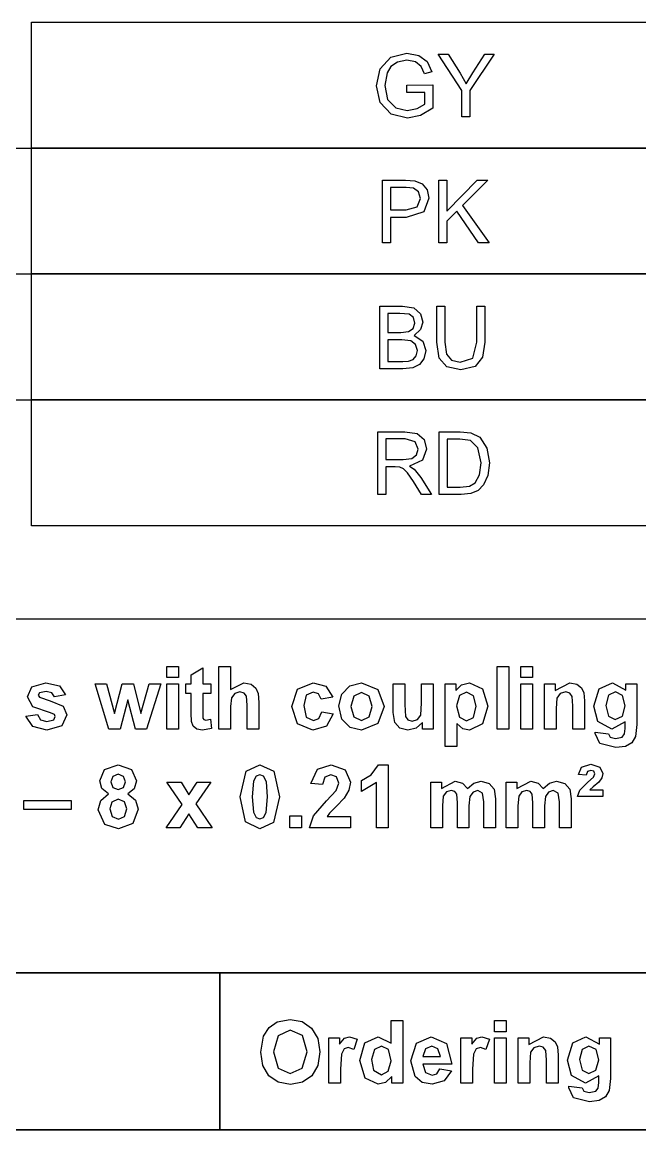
# Model space of a CAD drawing. Extents: x 22 to 299, y 7 to 289.
# Drawn here: x 114.3 to 134.2, y 69.43 to 105.1 of the extents above; entities that cross this region are included whole.
import ezdxf

# ---------------------------------------------------------------- set-up
doc = ezdxf.new("R2010")
doc.units = 0

msp = doc.modelspace()

# ---------------------------------------------------------------- linework, layer by layer
at = {"layer": '1'}
for p, q in [((114.601725, 105.104615), (140.242616, 105.104615)), ((114.601725, 101.050149), (114.601725, 105.104615)), ((114.602, 101.183), (114.602, 104.972883)), ((87.1569, 101.05), (114.601892, 101.05)), ((140.242616, 101.050149), (114.601725, 101.050149)), ((114.601725, 101.050149), (140.242616, 101.050149)), ((114.601725, 96.995331), (114.601725, 101.050149)), ((114.602, 101.05), (140.242891, 101.05)), ((114.602, 97.128), (114.602, 100.918236)), ((87.1569, 96.9957), (114.601892, 96.9957)), ((140.242616, 96.995331), (114.601725, 96.995331)), ((114.601725, 96.995331), (140.242616, 96.995331)), ((114.601725, 92.940865), (114.601725, 96.995331)), ((114.602, 96.9957), (140.242891, 96.9957)), ((114.602, 93.0733), (114.602, 96.863183)), ((87.1569, 92.941), (114.601892, 92.941)), ((140.242616, 92.940865), (114.601725, 92.940865)), ((114.601725, 92.940865), (140.242616, 92.940865)), ((114.601725, 88.886046), (114.601725, 92.940865)), ((114.602, 92.941), (140.242891, 92.941)), ((114.602, 88.8862), (114.602, 92.808727)), ((140.242616, 88.886046), (114.601725, 88.886046)), ((90.333137, 85.88603), (150.999492, 85.88603)), ((150.999492, 74.481455), (90.333137, 74.481455)), ((90.333137, 74.481455), (120.666315, 74.481455)), ((120.666315, 74.481455), (120.666315, 69.426866)), ((120.666315, 74.481455), (150.999492, 74.481455)), ((120.666315, 69.426866), (120.666315, 74.481455)), ((120.667, 69.5592), (120.667, 74.481497)), ((120.666315, 69.426866), (90.333137, 69.426866)), ((90.3332, 69.4269), (120.666378, 69.4269)), ((150.999492, 69.426866), (120.666315, 69.426866)), ((120.667, 69.4269), (151.132469, 69.4269))]:
    msp.add_line(p, q, dxfattribs=at)
at = {"layer": 'Layer 1'}
for p, q in [((125.834665, 103.600291), (126.179533, 103.980629)), ((126.179533, 103.980629), (126.696833, 104.104653)), ((126.69817, 103.875899), (126.39073, 103.819399)), ((126.696833, 104.104653), (127.080464, 104.032995)), ((126.968182, 103.822155), (126.69817, 103.875899)), ((127.080464, 104.032995), (127.350477, 103.835935)), ((127.350477, 103.835935), (127.49885, 103.505207)), ((128.463066, 102.905761), (127.707834, 104.070202)), ((127.707834, 104.070202), (128.023294, 104.070202)), ((128.023294, 104.070202), (128.409598, 103.461109)), ((129.504351, 104.070202), (128.722385, 102.905761)), ((128.822637, 103.476268), (129.202258, 104.070202)), ((129.202258, 104.070202), (129.504351, 104.070202)), ((125.7157, 103.050455), (125.834665, 103.600291)), ((126.057893, 103.473512), (125.983038, 103.066991)), ((126.180869, 103.673327), (126.057893, 103.473512)), ((126.39073, 103.819399), (126.180869, 103.673327)), ((127.155319, 103.681595), (126.968182, 103.822155)), ((127.264928, 103.439061), (127.155319, 103.681595)), ((127.49885, 103.505207), (127.264928, 103.439061)), ((128.608766, 103.119356), (128.822637, 103.476268)), ((128.409598, 103.461109), (128.608766, 103.119356)), ((125.836002, 102.511642), (125.7157, 103.050455)), ((125.983038, 103.066991), (126.072597, 102.614995)), ((126.69817, 103.079393), (127.528257, 103.080772)), ((126.69817, 102.842371), (126.69817, 103.079393)), ((127.274285, 102.842371), (126.69817, 102.842371)), ((127.274285, 102.466167), (127.274285, 102.842371)), ((127.528257, 103.080772), (127.528257, 102.33112)), ((128.463066, 102.05), (128.463066, 102.905761)), ((128.722385, 102.905761), (128.722385, 102.05)), ((126.191563, 102.142328), (125.836002, 102.511642)), ((126.072597, 102.614995), (126.335926, 102.3449)), ((127.031007, 102.322851), (127.274285, 102.466167)), ((126.716884, 102.015549), (126.191563, 102.142328)), ((126.335926, 102.3449), (126.70218, 102.256705)), ((126.70218, 102.256705), (127.031007, 102.322851)), ((127.133932, 102.094097), (126.716884, 102.015549)), ((127.528257, 102.33112), (127.133932, 102.094097)), ((128.722385, 102.05), (128.463066, 102.05)), ((125.908198, 97.9956), (125.908198, 100.015802)), ((125.908198, 100.015802), (126.64739, 100.015802)), ((126.64739, 100.015802), (126.945472, 99.996509)), ((126.945472, 99.996509), (127.187414, 99.901425)), ((127.187414, 99.901425), (127.343807, 99.707121)), ((127.72345, 97.9956), (127.72345, 100.015802)), ((127.72345, 100.015802), (127.982768, 100.015802)), ((127.982768, 100.015802), (127.982768, 99.013969)), ((127.982768, 99.013969), (128.955882, 100.015802)), ((129.307432, 100.015802), (128.485365, 99.197248)), ((128.955882, 100.015802), (129.307432, 100.015802)), ((126.668777, 99.777401), (126.167516, 99.777401)), ((126.167516, 99.777401), (126.167516, 99.05531)), ((126.910718, 99.759487), (126.668777, 99.777401)), ((127.073795, 99.639598), (126.910718, 99.759487)), ((127.13662, 99.423246), (127.073795, 99.639598)), ((127.343807, 99.707121), (127.403958, 99.431514)), ((127.031021, 99.151773), (127.13662, 99.423246)), ((127.403958, 99.431514), (127.244892, 98.994677)), ((128.485365, 99.197248), (129.343523, 97.9956)), ((126.167516, 99.05531), (126.674123, 99.05531)), ((127.244892, 98.994677), (126.670113, 98.81691)), ((126.674123, 99.05531), (127.031021, 99.151773)), ((128.303575, 99.018103), (127.982768, 98.695643)), ((129.001329, 97.9956), (128.303575, 99.018103)), ((126.670113, 98.81691), (126.167516, 98.81691)), ((126.167516, 98.81691), (126.167516, 97.9956)), ((127.982768, 98.695643), (127.982768, 97.9956)), ((126.167516, 97.9956), (125.908198, 97.9956)), ((127.982768, 97.9956), (127.72345, 97.9956)), ((129.343523, 97.9956), (129.001329, 97.9956)), ((125.821504, 93.9411), (125.821504, 95.961302)), ((125.821504, 95.961302), (126.556686, 95.961302)), ((126.472474, 95.722901), (126.080823, 95.722901)), ((126.080823, 95.722901), (126.080823, 95.112431)), ((126.770557, 95.693963), (126.472474, 95.722901)), ((126.556686, 95.961302), (126.916257, 95.89929)), ((126.904226, 95.589232), (126.770557, 95.693963)), ((126.916257, 95.89929), (127.128791, 95.710499)), ((127.128791, 95.710499), (127.206319, 95.444538)), ((127.662153, 94.794105), (127.662153, 95.961302)), ((127.662153, 95.961302), (127.921472, 95.961302)), ((127.921472, 95.961302), (127.921472, 94.795483)), ((128.944043, 95.961302), (129.203362, 95.961302)), ((128.944043, 94.795483), (128.944043, 95.961302)), ((129.203362, 95.961302), (129.203362, 94.794105)), ((126.900216, 95.236454), (126.951011, 95.412843)), ((126.951011, 95.412843), (126.904226, 95.589232)), ((127.206319, 95.444538), (127.138148, 95.200625)), ((126.080823, 95.112431), (126.504555, 95.112431)), ((126.504555, 95.112431), (126.751843, 95.135858)), ((126.751843, 95.135858), (126.900216, 95.236454)), ((127.138148, 95.200625), (126.932297, 95.015969)), ((126.932297, 95.015969), (127.204983, 94.83269)), ((126.533962, 94.874031), (126.080823, 94.874031)), ((126.080823, 94.874031), (126.080823, 94.1795)), ((126.820015, 94.83958), (126.533962, 94.874031)), ((126.976408, 94.722447), (126.820015, 94.83958)), ((127.032549, 94.526766), (126.976408, 94.722447)), ((127.204983, 94.83269), (127.301225, 94.526766)), ((127.737008, 94.286987), (127.662153, 94.794105)), ((127.921472, 94.795483), (127.968256, 94.406876)), ((128.822404, 94.281475), (128.944043, 94.795483)), ((129.203362, 94.794105), (129.136527, 94.310414)), ((126.74516, 94.189147), (126.89487, 94.244268)), ((126.89487, 94.244268), (126.993785, 94.355889)), ((126.993785, 94.355889), (127.032549, 94.526766)), ((127.24241, 94.262183), (127.099384, 94.07477)), ((127.301225, 94.526766), (127.24241, 94.262183)), ((127.98697, 94.00449), (127.737008, 94.286987)), ((127.968256, 94.406876), (128.131333, 94.215329)), ((128.131333, 94.215329), (128.414712, 94.147805)), ((128.414712, 94.147805), (128.822404, 94.281475)), ((129.136527, 94.310414), (128.894585, 94.01827)), ((126.568716, 93.9411), (125.821504, 93.9411)), ((126.080823, 94.1795), (126.568716, 94.1795)), ((126.568716, 94.1795), (126.74516, 94.189147)), ((126.884176, 93.974173), (126.568716, 93.9411)), ((127.099384, 94.07477), (126.884176, 93.974173)), ((128.437436, 93.906649), (127.98697, 94.00449)), ((128.894585, 94.01827), (128.437436, 93.906649)), ((125.761208, 89.8864), (125.761208, 91.906602)), ((125.761208, 91.906602), (126.630059, 91.906602)), ((126.630059, 91.906602), (127.028394, 91.85148)), ((127.028394, 91.85148), (127.246275, 91.659933)), ((127.733708, 89.8864), (127.733708, 91.906602)), ((127.733708, 91.906602), (128.408739, 91.906602)), ((128.408739, 91.906602), (128.757616, 91.877663)), ((128.757616, 91.877663), (129.045005, 91.732969)), ((129.045005, 91.732969), (129.276253, 91.387082)), ((126.640753, 91.68336), (126.020526, 91.68336)), ((126.020526, 91.68336), (126.020526, 91.015012)), ((126.958886, 91.591031), (126.640753, 91.68336)), ((127.060474, 91.355387), (126.958886, 91.591031)), ((127.008343, 91.173486), (127.060474, 91.355387)), ((127.327813, 91.355387), (127.192807, 90.992963)), ((127.246275, 91.659933), (127.327813, 91.355387)), ((128.404729, 91.668201), (127.993027, 91.668201)), ((127.993027, 91.668201), (127.993027, 90.1248)), ((128.740239, 91.62686), (128.404729, 91.668201)), ((128.984854, 91.398106), (128.740239, 91.62686)), ((129.086443, 90.911659), (128.984854, 91.398106)), ((129.276253, 91.387082), (129.353782, 90.907525)), ((126.020526, 91.015012), (126.577928, 91.015012)), ((126.577928, 91.015012), (126.85596, 91.052219)), ((127.192807, 90.992963), (126.775759, 90.80555)), ((126.85596, 91.052219), (127.008343, 91.173486)), ((126.321283, 90.783502), (126.020526, 90.783502)), ((126.020526, 90.783502), (126.020526, 89.8864)), ((126.465646, 90.773856), (126.321283, 90.783502)), ((126.583275, 90.720112), (126.465646, 90.773856)), ((126.715607, 90.585065), (126.583275, 90.720112)), ((126.775759, 90.80555), (126.932152, 90.704954)), ((126.932152, 90.704954), (127.14736, 90.436237)), ((129.034312, 90.521675), (129.086443, 90.911659)), ((129.353782, 90.907525), (129.301651, 90.499626)), ((126.902745, 90.306701), (126.715607, 90.585065)), ((127.162063, 89.8864), (126.902745, 90.306701)), ((127.14736, 90.436237), (127.488217, 89.8864)), ((128.714842, 90.162007), (128.891285, 90.266738)), ((128.891285, 90.266738), (129.034312, 90.521675)), ((129.301651, 90.499626), (129.167981, 90.204727)), ((127.993027, 90.1248), (128.411412, 90.1248)), ((128.411412, 90.1248), (128.714842, 90.162007)), ((128.754943, 89.920851), (128.44082, 89.8864)), ((128.988864, 90.021448), (128.754943, 89.920851)), ((129.167981, 90.204727), (128.988864, 90.021448)), ((126.020526, 89.8864), (125.761208, 89.8864)), ((127.488217, 89.8864), (127.162063, 89.8864)), ((128.44082, 89.8864), (127.733708, 89.8864)), ((118.960299, 83.993612), (118.960299, 84.351902)), ((118.960299, 84.351902), (119.335911, 84.351902)), ((119.335911, 84.351902), (119.335911, 83.993612)), ((119.738719, 84.085941), (120.115667, 84.311939)), ((120.115667, 84.311939), (120.115667, 83.795175)), ((120.631604, 82.3317), (120.631604, 84.351902)), ((120.631604, 84.351902), (121.007215, 84.351902)), ((121.007215, 84.351902), (121.007215, 83.60914)), ((129.606632, 82.3317), (129.606632, 84.351902)), ((129.606632, 84.351902), (129.982241, 84.351902)), ((129.982241, 84.351902), (129.982241, 82.3317)), ((130.367671, 83.993612), (130.367671, 84.351902)), ((130.367671, 84.351902), (130.743279, 84.351902)), ((130.743279, 84.351902), (130.743279, 83.993612)), ((119.335911, 83.993612), (118.960299, 83.993612)), ((119.738719, 83.795175), (119.738719, 84.085941)), ((130.743279, 83.993612), (130.367671, 83.993612)), ((114.467171, 83.379008), (114.612871, 83.698712)), ((114.612871, 83.698712), (115.064673, 83.828248)), ((114.858822, 83.507165), (114.816048, 83.428617)), ((115.071357, 83.549884), (114.858822, 83.507165)), ((115.064673, 83.828248), (115.497762, 83.730407)), ((115.251811, 83.504409), (115.071357, 83.549884)), ((115.338696, 83.373496), (115.251811, 83.504409)), ((115.497762, 83.730407), (115.692919, 83.441019)), ((117.095152, 82.3317), (116.646023, 83.795175)), ((116.646023, 83.795175), (117.01094, 83.795175)), ((117.01094, 83.795175), (117.276943, 82.836061)), ((117.276943, 82.836061), (117.521558, 83.795175)), ((117.521558, 83.795175), (117.883802, 83.795175)), ((117.883802, 83.795175), (118.120397, 82.836061)), ((118.120397, 82.836061), (118.391746, 83.795175)), ((118.76201, 83.795175), (118.306197, 82.3317)), ((118.391746, 83.795175), (118.76201, 83.795175)), ((118.960299, 82.3317), (118.960299, 83.795175)), ((118.960299, 83.795175), (119.335911, 83.795175)), ((119.335911, 83.795175), (119.335911, 82.3317)), ((119.566286, 83.486495), (119.566286, 83.795175)), ((119.566286, 83.795175), (119.738719, 83.795175)), ((119.738719, 83.486495), (119.566286, 83.486495)), ((119.738719, 82.848464), (119.738719, 83.486495)), ((120.372308, 83.486495), (120.115663, 83.486495)), ((120.115663, 83.486495), (120.115663, 82.896695)), ((120.115667, 83.795175), (120.372308, 83.795175)), ((120.372308, 83.795175), (120.372308, 83.486495)), ((121.007215, 83.60914), (121.441641, 83.828248)), ((121.315991, 83.53197), (121.148904, 83.485117)), ((121.450997, 83.494763), (121.315991, 83.53197)), ((121.441641, 83.828248), (121.675562, 83.778638)), ((121.527189, 83.396922), (121.450997, 83.494763)), ((121.675562, 83.778638), (121.831955, 83.651859)), ((121.831955, 83.651859), (121.904137, 83.480983)), ((122.983748, 83.062059), (123.169549, 83.625676)), ((123.169549, 83.625676), (123.672146, 83.828248)), ((123.677493, 83.523702), (123.452928, 83.423105)), ((123.672146, 83.828248), (124.083848, 83.712493)), ((123.84859, 83.465824), (123.677493, 83.523702)), ((124.083848, 83.712493), (124.304402, 83.362471)), ((124.594048, 83.457556), (124.854703, 83.733163)), ((124.854703, 83.733163), (125.232987, 83.828248)), ((125.234324, 83.512677), (124.987036, 83.396922)), ((125.232987, 83.828248), (125.760982, 83.611896)), ((125.480276, 83.396922), (125.234324, 83.512677)), ((125.760982, 83.611896), (125.966833, 83.067572)), ((126.253325, 82.869134), (126.253325, 83.795175)), ((126.253325, 83.795175), (126.628936, 83.795175)), ((126.628936, 83.795175), (126.628936, 83.122693)), ((127.168973, 83.177814), (127.168973, 83.795175)), ((127.168973, 83.795175), (127.544585, 83.795175)), ((127.544585, 83.795175), (127.544585, 82.3317)), ((127.923293, 83.795175), (128.273505, 83.795175)), ((127.923293, 81.774973), (127.923293, 83.795175)), ((128.273505, 83.795175), (128.273505, 83.580201)), ((128.273505, 83.580201), (128.457969, 83.759346)), ((128.614362, 83.522324), (128.385787, 83.412081)), ((128.457969, 83.759346), (128.715951, 83.828248)), ((128.836255, 83.410703), (128.614362, 83.522324)), ((128.715951, 83.828248), (129.135675, 83.628432)), ((129.135675, 83.628432), (129.308109, 83.071706)), ((130.367671, 82.3317), (130.367671, 83.795175)), ((130.367671, 83.795175), (130.743279, 83.795175)), ((130.743279, 83.795175), (130.743279, 82.3317)), ((131.126025, 82.3317), (131.126025, 83.795175)), ((131.126025, 83.795175), (131.4749, 83.795175)), ((131.4749, 83.580201), (131.942742, 83.828248)), ((131.4749, 83.795175), (131.4749, 83.580201)), ((131.81176, 83.53197), (131.636652, 83.476848)), ((131.941419, 83.493385), (131.81176, 83.53197)), ((132.020283, 83.38452), (131.941419, 83.493385)), ((131.942742, 83.828248), (132.16998, 83.781395)), ((132.16998, 83.781395), (132.32504, 83.664261)), ((132.32504, 83.664261), (132.398555, 83.501653)), ((132.398555, 83.501653), (132.419933, 83.241204)), ((132.717137, 83.071706), (132.888234, 83.633945)), ((132.888234, 83.633945), (133.315976, 83.828248)), ((133.412217, 83.53197), (133.188991, 83.423105)), ((133.315976, 83.828248), (133.750404, 83.589847)), ((133.642129, 83.421727), (133.412217, 83.53197)), ((133.750404, 83.589847), (133.750404, 83.795175)), ((133.750404, 83.795175), (134.101953, 83.795175)), ((134.101953, 83.795175), (134.101953, 82.481906)), ((114.635595, 83.049657), (114.467171, 83.379008)), ((114.816048, 83.428617), (114.853476, 83.358337)), ((114.853476, 83.358337), (115.20369, 83.249472)), ((115.20369, 83.249472), (115.623411, 83.077218)), ((115.692919, 83.441019), (115.338696, 83.373496)), ((117.700675, 83.272899), (117.46007, 82.3317)), ((117.94529, 82.3317), (117.700675, 83.272899)), ((121.040632, 83.343179), (121.007214, 83.064815)), ((121.148904, 83.485117), (121.040632, 83.343179)), ((121.548578, 83.104779), (121.527189, 83.396922)), ((121.904137, 83.480983), (121.924189, 83.190217)), ((121.924189, 83.190217), (121.924189, 82.3317)), ((123.452928, 83.423105), (123.370053, 83.08962)), ((123.934138, 83.29357), (123.84859, 83.465824)), ((124.304402, 83.362471), (123.934138, 83.29357)), ((124.304402, 83.362471), (124.304402, 83.362471)), ((124.501816, 83.084108), (124.594048, 83.457556)), ((124.987036, 83.396922), (124.886784, 83.063437)), ((125.580528, 83.066194), (125.480276, 83.396922)), ((127.140891, 82.782318), (127.168973, 83.177814)), ((128.385787, 83.412081), (128.294894, 83.088242)), ((128.925815, 83.06895), (128.836255, 83.410703)), ((131.529715, 83.330777), (131.501634, 82.994536)), ((131.636652, 83.476848), (131.529715, 83.330777)), ((132.044342, 83.078596), (132.020283, 83.38452)), ((132.419933, 83.241204), (132.419954, 82.3317)), ((133.188991, 83.423105), (133.102105, 83.093754)), ((133.733026, 83.084108), (133.642129, 83.421727)), ((114.41504, 82.749245), (114.791987, 82.808501)), ((115.21171, 82.860866), (114.635595, 83.049657)), ((114.791987, 82.808501), (114.889566, 82.636246)), ((115.337359, 82.809879), (115.21171, 82.860866)), ((115.364092, 82.736843), (115.337359, 82.809879)), ((115.741041, 82.789208), (115.577964, 82.443321)), ((115.623411, 83.077218), (115.741041, 82.789208)), ((119.750749, 82.575612), (119.738719, 82.848464)), ((120.115663, 82.896695), (120.122348, 82.687233)), ((121.007214, 83.064815), (121.007214, 82.3317)), ((121.548578, 82.3317), (121.548578, 83.104779)), ((123.168212, 82.501199), (122.983748, 83.062059)), ((123.370053, 83.08962), (123.454265, 82.721684)), ((123.857946, 82.676209), (123.954188, 82.892561)), ((123.954188, 82.892561), (124.323116, 82.827793)), ((124.323116, 82.827793), (124.102561, 82.432297)), ((124.594048, 82.655539), (124.501816, 83.084108)), ((124.501816, 83.084108), (124.501816, 83.084108)), ((124.886784, 83.063437), (124.987036, 82.729953)), ((124.886784, 83.063437), (124.886784, 83.063437)), ((125.480276, 82.729953), (125.580528, 83.066194)), ((125.966833, 83.067572), (125.758308, 82.516357)), ((126.304119, 82.545296), (126.253325, 82.869134)), ((126.628936, 83.122693), (126.648988, 82.743733)), ((127.036628, 82.64727), (127.140891, 82.782318)), ((128.294894, 83.088242), (128.389798, 82.723062)), ((128.294894, 83.088242), (128.294894, 83.088242)), ((128.838929, 82.713416), (128.925815, 83.06895)), ((129.308109, 83.071706), (129.134338, 82.501199)), ((131.501634, 82.994536), (131.501634, 82.3317)), ((132.044342, 82.3317), (132.044342, 83.078596)), ((132.848134, 82.581125), (132.717137, 83.071706)), ((133.102105, 83.093754), (133.188991, 82.752001)), ((133.102105, 83.093754), (133.102105, 83.093754)), ((133.638118, 82.754757), (133.733026, 83.084108)), ((114.635595, 82.419894), (114.415038, 82.749245)), ((114.415038, 82.749245), (114.41504, 82.749245)), ((115.095417, 82.298627), (114.635595, 82.419894)), ((114.889566, 82.636246), (115.095417, 82.578369)), ((115.095417, 82.578369), (115.314635, 82.63349)), ((115.577964, 82.443321), (115.095417, 82.298627)), ((115.314635, 82.63349), (115.364092, 82.736843)), ((119.80288, 82.424028), (119.750749, 82.575612)), ((119.923182, 82.333078), (119.80288, 82.424028)), ((120.122348, 82.687233), (120.155766, 82.639002)), ((120.155766, 82.639002), (120.219928, 82.61971)), ((120.219928, 82.61971), (120.370974, 82.656917)), ((120.370974, 82.656917), (120.403056, 82.356505)), ((123.665462, 82.298627), (123.168212, 82.501199)), ((123.454265, 82.721684), (123.682839, 82.614198)), ((124.102561, 82.432297), (123.665462, 82.298627)), ((123.682839, 82.614198), (123.857946, 82.676209)), ((124.862723, 82.389578), (124.594048, 82.655539)), ((124.987036, 82.729953), (125.234324, 82.614198)), ((125.234324, 82.614198), (125.480276, 82.729953)), ((125.758308, 82.516357), (125.235661, 82.298627)), ((126.468532, 82.363395), (126.304119, 82.545296)), ((126.648988, 82.743733), (126.725179, 82.63349)), ((126.725179, 82.63349), (126.864194, 82.593527)), ((126.864194, 82.593527), (127.036628, 82.64727)), ((127.195694, 82.550808), (126.991179, 82.366151)), ((127.195694, 82.3317), (127.195694, 82.550808)), ((128.49941, 82.346858), (128.298905, 82.512223)), ((128.298905, 82.512223), (128.298905, 81.774973)), ((128.389798, 82.723062), (128.621047, 82.605929)), ((128.621047, 82.605929), (128.838929, 82.713416)), ((129.134338, 82.501199), (128.713281, 82.298627)), ((133.301273, 82.3317), (132.848134, 82.581125)), ((133.188991, 82.752001), (133.405536, 82.644514)), ((133.726355, 82.568722), (133.301273, 82.3317)), ((133.405536, 82.644514), (133.638118, 82.754757)), ((133.726355, 82.355127), (133.726355, 82.568722)), ((134.101953, 82.481906), (134.060516, 82.094678)), ((117.46007, 82.3317), (117.095152, 82.3317)), ((118.306197, 82.3317), (117.94529, 82.3317)), ((119.335911, 82.3317), (118.960299, 82.3317)), ((120.10631, 82.298627), (119.923182, 82.333078)), ((120.403056, 82.356505), (120.10631, 82.298627)), ((121.007214, 82.3317), (120.631604, 82.3317)), ((121.924189, 82.3317), (121.548578, 82.3317)), ((125.235661, 82.298627), (124.862723, 82.389578)), ((126.725178, 82.298627), (126.468532, 82.363395)), ((126.991179, 82.366151), (126.725178, 82.298627)), ((127.544585, 82.3317), (127.195694, 82.3317)), ((128.713281, 82.298627), (128.49941, 82.346858)), ((129.982241, 82.3317), (129.606632, 82.3317)), ((130.743279, 82.3317), (130.367671, 82.3317)), ((131.501634, 82.3317), (131.126025, 82.3317)), ((132.419954, 82.3317), (132.044342, 82.3317)), ((132.76526, 82.188384), (132.766671, 82.235237)), ((132.916305, 81.865924), (132.76526, 82.188384)), ((132.766597, 82.235237), (133.195672, 82.181494)), ((132.766671, 82.235237), (132.766597, 82.235237)), ((133.195672, 82.181494), (133.245132, 82.075385)), ((133.245132, 82.075385), (133.413554, 82.034044)), ((133.413554, 82.034044), (133.634111, 82.079519)), ((133.634111, 82.079519), (133.708963, 82.17736)), ((133.708963, 82.17736), (133.726355, 82.355127)), ((134.060516, 82.094678), (133.944223, 81.893484)), ((128.298905, 81.774973), (127.923293, 81.774973)), ((133.428258, 81.737766), (132.916305, 81.865924)), ((133.743718, 81.779107), (133.428258, 81.737766)), ((133.944223, 81.893484), (133.743718, 81.779107)), ((116.799872, 80.664272), (116.952255, 81.03772)), ((116.952255, 81.03772), (117.388018, 81.18517)), ((117.388018, 81.18517), (117.821107, 81.03772)), ((117.821107, 81.03772), (117.976163, 80.664272)), ((121.513139, 80.978464), (121.956922, 81.18517)), ((121.956922, 81.18517), (122.402041, 80.975708)), ((121.956922, 81.18517), (121.956922, 81.18517)), ((123.601098, 80.587102), (123.810959, 81.045988)), ((123.810959, 81.045988), (124.252068, 81.18517)), ((124.252068, 81.18517), (124.707881, 81.02394)), ((124.707881, 81.02394), (124.873631, 80.622931)), ((125.546908, 80.861331), (125.783503, 81.18517)), ((125.783503, 81.18517), (126.088269, 81.18517)), ((126.088269, 81.18517), (126.088269, 79.1567)), ((132.221535, 80.868221), (132.321787, 81.103865)), ((132.321787, 81.103865), (132.623881, 81.201706)), ((132.617196, 81.004647), (132.515606, 80.970196)), ((132.718785, 80.97433), (132.617196, 81.004647)), ((132.623881, 81.201706), (132.907259, 81.113512)), ((132.907259, 81.113512), (133.006175, 80.905428)), ((116.86537, 80.42036), (116.799872, 80.664272)), ((117.219594, 80.811722), (117.155433, 80.636711)), ((117.155433, 80.636711), (117.218258, 80.456189)), ((117.155433, 80.636711), (117.155433, 80.636711)), ((117.392028, 80.877868), (117.219594, 80.811722)), ((117.559115, 80.811722), (117.392028, 80.877868)), ((117.623276, 80.638089), (117.559115, 80.811722)), ((117.559115, 80.456189), (117.623276, 80.638089)), ((117.976163, 80.664272), (117.905318, 80.413469)), ((121.320656, 80.157155), (121.513139, 80.978464)), ((121.752408, 80.65876), (121.713643, 80.15302)), ((121.835283, 80.818612), (121.752408, 80.65876)), ((121.956922, 80.864087), (121.835283, 80.818612)), ((122.077224, 80.818612), (121.956922, 80.864087)), ((121.956922, 80.864087), (121.956922, 80.864087)), ((122.165446, 80.640845), (122.077224, 80.818612)), ((122.200202, 80.15302), (122.165446, 80.640845)), ((122.402041, 80.975708), (122.593188, 80.15302)), ((124.055574, 80.791051), (123.975373, 80.548517)), ((124.242712, 80.864087), (124.055574, 80.791051)), ((124.428512, 80.793807), (124.242712, 80.864087)), ((124.496684, 80.59537), (124.428512, 80.793807)), ((125.227438, 80.673918), (125.546908, 80.861331)), ((125.227438, 80.322519), (125.227438, 80.673918)), ((127.808637, 80.42036), (128.251083, 80.653248)), ((128.251083, 80.653248), (128.487676, 80.59537)), ((128.853933, 80.59537), (129.085182, 80.653248)), ((129.085182, 80.653248), (129.349846, 80.587102)), ((130.242318, 80.42036), (130.684764, 80.653248)), ((130.684764, 80.653248), (130.921358, 80.59537)), ((131.287611, 80.59537), (131.51886, 80.653248)), ((131.51886, 80.653248), (131.783527, 80.587102)), ((132.474169, 80.846173), (132.221535, 80.868221)), ((132.515606, 80.970196), (132.474169, 80.846173)), ((132.527626, 80.624309), (132.710756, 80.786917)), ((132.710756, 80.786917), (132.752193, 80.893026)), ((132.752193, 80.893026), (132.718785, 80.97433)), ((132.975412, 80.76349), (132.877834, 80.625687)), ((133.006175, 80.905428), (132.975412, 80.76349)), ((117.077905, 80.246727), (116.86537, 80.42036)), ((117.218258, 80.456189), (117.388018, 80.391421)), ((117.388018, 80.391421), (117.559115, 80.456189)), ((117.905318, 80.413469), (117.706151, 80.246727)), ((119.450578, 79.910486), (118.960011, 80.620175)), ((118.960011, 80.620175), (119.418497, 80.620175)), ((119.418497, 80.620175), (119.669796, 80.217788)), ((119.669796, 80.217788), (119.934461, 80.620175)), ((120.37557, 80.620175), (119.89436, 79.927022)), ((119.934461, 80.620175), (120.37557, 80.620175)), ((123.975373, 80.548517), (123.601098, 80.587102)), ((124.107705, 80.027619), (124.419155, 80.358348)), ((124.419155, 80.358348), (124.496684, 80.59537)), ((124.82551, 80.362482), (124.6758, 80.104789)), ((124.873631, 80.622931), (124.82551, 80.362482)), ((125.712658, 80.616041), (125.227438, 80.322519)), ((125.712658, 79.1567), (125.712658, 80.616041)), ((127.462411, 79.1567), (127.462432, 80.620175)), ((127.462432, 80.620175), (127.808637, 80.620175)), ((127.808637, 80.620175), (127.808637, 80.42036)), ((127.967697, 80.308738), (127.867445, 80.169557)), ((128.12409, 80.35697), (127.967697, 80.308738)), ((128.237709, 80.326653), (128.12409, 80.35697)), ((128.300535, 80.234325), (128.237709, 80.326653)), ((128.487676, 80.59537), (128.652091, 80.42036)), ((128.652091, 80.42036), (128.853933, 80.59537)), ((128.827199, 80.307361), (128.726947, 80.161289)), ((128.97557, 80.35697), (128.827199, 80.307361)), ((129.135975, 80.274288), (128.97557, 80.35697)), ((129.349846, 80.587102), (129.511587, 80.395555)), ((129.511587, 80.395555), (129.55035, 80.092387)), ((129.896093, 79.1567), (129.896114, 80.620175)), ((129.896114, 80.620175), (130.242318, 80.620175)), ((130.242318, 80.620175), (130.242318, 80.42036)), ((130.401379, 80.308738), (130.301126, 80.169557)), ((130.557772, 80.35697), (130.401379, 80.308738)), ((130.671394, 80.326653), (130.557772, 80.35697)), ((130.734217, 80.234325), (130.671394, 80.326653)), ((130.921358, 80.59537), (131.085769, 80.42036)), ((131.085769, 80.42036), (131.287611, 80.59537)), ((131.260877, 80.307361), (131.160625, 80.161289)), ((131.409252, 80.35697), (131.260877, 80.307361)), ((131.569656, 80.274288), (131.409252, 80.35697)), ((131.783527, 80.587102), (131.945265, 80.395555)), ((131.945265, 80.395555), (131.984028, 80.092387)), ((132.194791, 80.158533), (132.266973, 80.367994)), ((132.266973, 80.367994), (132.527626, 80.624309)), ((132.697378, 80.471347), (132.586433, 80.376262)), ((132.586433, 80.376262), (133.006164, 80.376262)), ((132.877834, 80.625687), (132.697378, 80.471347)), ((133.006164, 80.376262), (133.006164, 80.158533)), ((114.351006, 79.743744), (114.351006, 80.033131)), ((114.351006, 80.033131), (115.873501, 80.033131)), ((115.873501, 80.033131), (115.873501, 79.743744)), ((116.750415, 79.734097), (116.82928, 80.034509)), ((116.82928, 80.034509), (117.077905, 80.246727)), ((117.077905, 80.246727), (117.077905, 80.246727)), ((117.187512, 79.983522), (117.120677, 79.771304)), ((117.393363, 80.081363), (117.187512, 79.983522)), ((117.589857, 79.994546), (117.393363, 80.081363)), ((117.667385, 79.76717), (117.589857, 79.994546)), ((117.706151, 80.246727), (117.953439, 80.049668)), ((117.953439, 80.049668), (118.038988, 79.750634)), ((119.89436, 79.927022), (120.419681, 79.1567)), ((121.495762, 79.348247), (121.320656, 80.157155)), ((121.713643, 80.15302), (121.748399, 79.663817)), ((122.161437, 79.648659), (122.200202, 80.15302)), ((122.593188, 80.15302), (122.400704, 79.328955)), ((123.68531, 79.54255), (124.107705, 80.027619)), ((124.6758, 80.104789), (124.429849, 79.847096)), ((127.867445, 80.169557), (127.838023, 79.867767)), ((128.320573, 79.958717), (128.300535, 80.234325)), ((128.320573, 79.1567), (128.320573, 79.958717)), ((128.726947, 80.161289), (128.696185, 79.859499)), ((129.174738, 79.993168), (129.135975, 80.274288)), ((129.174738, 79.1567), (129.174738, 79.993168)), ((129.55035, 80.092387), (129.55035, 79.1567)), ((130.301126, 80.169557), (130.271705, 79.867767)), ((130.754254, 79.958717), (130.734217, 80.234325)), ((130.754254, 79.1567), (130.754254, 79.958717)), ((131.160625, 80.161289), (131.129863, 79.859499)), ((131.608419, 79.993168), (131.569656, 80.274288)), ((131.608419, 79.1567), (131.608419, 79.993168)), ((131.984028, 80.092387), (131.984028, 79.1567)), ((133.006164, 80.158533), (132.194791, 80.158533)), ((115.873501, 79.743744), (114.351006, 79.743744)), ((116.960276, 79.265565), (116.750415, 79.734097)), ((117.120677, 79.771304), (117.199542, 79.52188)), ((117.120677, 79.771304), (117.120677, 79.771304)), ((117.591194, 79.517746), (117.667385, 79.76717)), ((118.038988, 79.750634), (117.865217, 79.295882)), ((118.938624, 79.1567), (119.450578, 79.910486)), ((119.669796, 79.610074), (119.378396, 79.1567)), ((119.958521, 79.1567), (119.669796, 79.610074)), ((121.748399, 79.663817), (121.835284, 79.487429)), ((122.078562, 79.487429), (122.161437, 79.648659)), ((124.203947, 79.623854), (124.127756, 79.516368)), ((124.429849, 79.847096), (124.203947, 79.623854)), ((127.838023, 79.867767), (127.838023, 79.1567)), ((128.696185, 79.859499), (128.696185, 79.1567)), ((130.271705, 79.867767), (130.271705, 79.1567)), ((131.129863, 79.859499), (131.129863, 79.1567)), ((117.405395, 79.120871), (116.960276, 79.265565)), ((117.199542, 79.52188), (117.39871, 79.432307)), ((117.39871, 79.432307), (117.591194, 79.517746)), ((117.865217, 79.295882), (117.405395, 79.120871)), ((121.956922, 79.122249), (121.495762, 79.348247)), ((121.835284, 79.487429), (121.956923, 79.443332)), ((122.400704, 79.328955), (121.956922, 79.122249)), ((121.956923, 79.443332), (122.078562, 79.487429)), ((122.924271, 79.1567), (122.924271, 79.543928)), ((122.924271, 79.543928), (123.299882, 79.543928)), ((123.299882, 79.543928), (123.299882, 79.1567)), ((123.556988, 79.1567), (123.68531, 79.54255)), ((124.127756, 79.516368), (124.873631, 79.516368)), ((124.873631, 79.516368), (124.873631, 79.1567)), ((119.378396, 79.1567), (118.938624, 79.1567)), ((120.419681, 79.1567), (119.958521, 79.1567)), ((123.299882, 79.1567), (122.924271, 79.1567)), ((124.873631, 79.1567), (123.556988, 79.1567)), ((126.088269, 79.1567), (125.712658, 79.1567)), ((127.838023, 79.1567), (127.462411, 79.1567)), ((128.696185, 79.1567), (128.320573, 79.1567)), ((129.55035, 79.1567), (129.174738, 79.1567)), ((130.271705, 79.1567), (129.896093, 79.1567)), ((131.129863, 79.1567), (130.754254, 79.1567)), ((131.984028, 79.1567), (131.608419, 79.1567)), ((122.257315, 72.719926), (122.511287, 72.901826)), ((122.511287, 72.901826), (122.933682, 72.981753)), ((122.933682, 72.981753), (123.323328, 72.912506)), ((123.323328, 72.912506), (123.626089, 72.704767)), ((126.184543, 72.219698), (126.184543, 72.947302)), ((126.184543, 72.947302), (126.560154, 72.947302)), ((126.560154, 72.947302), (126.560154, 70.9271)), ((129.517841, 72.589012), (129.517841, 72.947302)), ((129.517841, 72.947302), (129.893453, 72.947302)), ((129.893453, 72.947302), (129.893453, 72.589012)), ((121.985966, 71.924798), (122.075524, 72.44294)), ((122.075524, 72.44294), (122.257315, 72.719926)), ((122.543367, 72.459477), (122.393658, 71.938579)), ((122.937692, 72.633109), (122.543367, 72.459477)), ((123.329343, 72.462233), (122.937692, 72.633109)), ((123.477716, 71.944091), (123.329343, 72.462233)), ((123.626089, 72.704767), (123.821581, 72.373694)), ((129.893453, 72.589012), (129.517841, 72.589012)), ((123.821581, 72.373694), (123.886745, 71.934445)), ((124.177267, 70.9271), (124.177267, 72.390575)), ((124.177267, 72.390575), (124.526144, 72.390575)), ((124.526144, 72.390575), (124.526144, 72.182491)), ((124.526144, 72.182491), (124.686548, 72.376795)), ((124.804177, 72.076383), (124.670507, 72.030907)), ((124.686548, 72.376795), (124.849624, 72.423648)), ((124.98062, 72.012993), (124.804177, 72.076383)), ((124.849624, 72.423648), (125.096913, 72.350612)), ((125.096913, 72.350612), (124.98062, 72.012993)), ((125.174002, 71.66435), (125.343763, 72.229345)), ((125.343763, 72.229345), (125.772841, 72.423648)), ((125.871757, 72.12737), (125.647192, 72.017127)), ((125.772841, 72.423648), (126.184543, 72.219698)), ((126.097658, 72.015749), (125.871757, 72.12737)), ((126.821248, 71.647813), (127.005712, 72.216942)), ((127.005712, 72.216942), (127.472218, 72.423648)), ((127.49494, 72.12737), (127.291763, 72.035041)), ((127.472218, 72.423648), (127.972142, 72.207296)), ((127.690098, 72.039176), (127.49494, 72.12737)), ((127.972142, 72.207296), (128.147249, 71.547216)), ((128.436894, 70.9271), (128.436894, 72.390575)), ((128.436894, 72.390575), (128.785771, 72.390575)), ((128.785771, 72.390575), (128.785771, 72.182491)), ((128.785771, 72.182491), (128.946175, 72.376795)), ((129.063804, 72.076383), (128.930134, 72.030907)), ((128.946175, 72.376795), (129.109251, 72.423648)), ((129.240247, 72.012993), (129.063804, 72.076383)), ((129.109251, 72.423648), (129.35654, 72.350612)), ((129.35654, 72.350612), (129.240247, 72.012993)), ((129.517841, 70.9271), (129.517841, 72.390575)), ((129.517841, 72.390575), (129.893453, 72.390575)), ((129.893453, 72.390575), (129.893453, 70.9271)), ((130.276208, 70.9271), (130.276208, 72.390575)), ((130.276208, 72.390575), (130.625085, 72.390575)), ((130.625085, 72.175601), (131.092928, 72.423648)), ((130.625085, 72.390575), (130.625085, 72.175601)), ((130.786825, 72.072248), (130.679889, 71.926177)), ((130.961932, 72.12737), (130.786825, 72.072248)), ((131.091591, 72.088785), (130.961932, 72.12737)), ((131.170456, 71.97992), (131.091591, 72.088785)), ((131.092928, 72.423648), (131.320166, 72.376795)), ((131.320166, 72.376795), (131.475223, 72.259661)), ((131.475223, 72.259661), (131.548741, 72.097053)), ((131.548741, 72.097053), (131.570126, 71.836604)), ((131.867311, 71.667106), (132.038408, 72.229345)), ((132.038408, 72.229345), (132.46615, 72.423648)), ((132.562392, 72.12737), (132.339164, 72.018505)), ((132.46615, 72.423648), (132.900576, 72.185247)), ((132.792303, 72.017127), (132.562392, 72.12737)), ((132.900576, 72.185247), (132.900576, 72.390575)), ((132.900576, 72.390575), (133.252126, 72.390575)), ((133.252126, 72.390575), (133.252126, 71.077306)), ((122.050461, 71.494162), (121.985966, 71.924798)), ((121.985966, 71.924798), (121.985966, 71.924798)), ((122.393658, 71.938579), (122.547377, 71.417681)), ((122.393658, 71.938579), (122.393658, 71.938579)), ((123.325333, 71.416303), (123.477716, 71.944091)), ((123.886745, 71.934445), (123.822249, 71.498296)), ((124.583622, 71.869677), (124.552878, 71.379096)), ((124.670507, 72.030907), (124.583622, 71.869677)), ((125.647192, 72.017127), (125.557634, 71.690532)), ((126.18588, 71.653325), (126.097658, 72.015749)), ((127.291763, 72.035041), (127.212898, 71.784239)), ((127.212898, 71.784239), (127.774309, 71.784239)), ((127.774309, 71.784239), (127.690098, 72.039176)), ((128.843249, 71.869677), (128.812505, 71.379096)), ((128.930134, 72.030907), (128.843249, 71.869677)), ((130.679889, 71.926177), (130.651819, 71.589936)), ((131.194516, 71.673996), (131.170456, 71.97992)), ((131.570126, 71.836604), (131.570126, 70.9271)), ((132.339164, 72.018505), (132.252279, 71.689154)), ((132.883198, 71.679508), (132.792303, 72.017127)), ((122.243948, 71.166878), (122.050461, 71.494162)), ((122.547377, 71.417681), (122.937692, 71.241292)), ((122.937692, 71.241292), (123.325333, 71.416303)), ((123.822249, 71.498296), (123.628763, 71.168256)), ((124.552878, 71.379096), (124.552878, 70.9271)), ((125.347773, 71.096599), (125.174002, 71.66435)), ((125.557634, 71.690532), (125.620458, 71.351535)), ((125.557634, 71.690532), (125.557634, 71.690532)), ((126.094985, 71.31295), (126.18588, 71.653325)), ((126.961601, 71.143452), (126.821248, 71.647813)), ((128.147249, 71.547216), (127.206216, 71.547216)), ((127.206216, 71.547216), (127.297112, 71.278499)), ((127.662029, 71.233024), (127.752924, 71.392876)), ((127.752924, 71.392876), (128.127199, 71.328109)), ((127.752924, 71.392876), (127.752924, 71.392876)), ((128.812505, 71.379096), (128.812505, 70.9271)), ((130.651819, 71.589936), (130.651819, 70.9271)), ((131.194516, 70.9271), (131.194516, 71.673996)), ((131.998307, 71.176525), (131.867311, 71.667106)), ((132.252279, 71.689154), (132.339164, 71.347401)), ((132.252279, 71.689154), (132.252279, 71.689154)), ((132.788293, 71.350157), (132.883198, 71.679508)), ((122.546709, 70.961206), (122.243948, 71.166878)), ((123.628763, 71.168256), (123.327338, 70.961551)), ((125.767495, 70.894027), (125.347773, 71.096599)), ((125.620458, 71.351535), (125.87443, 71.199951)), ((125.87443, 71.199951), (126.094985, 71.31295)), ((126.211277, 71.142074), (126.005426, 70.954661)), ((126.211277, 70.9271), (126.211277, 71.142074)), ((127.187502, 70.956383), (126.961601, 71.143452)), ((127.297112, 71.278499), (127.513656, 71.183415)), ((127.898624, 71.00427), (127.509646, 70.894027)), ((127.513656, 71.183415), (127.662029, 71.233024)), ((128.127199, 71.328109), (127.898624, 71.00427)), ((132.451446, 70.9271), (131.998307, 71.176525)), ((132.339164, 71.347401), (132.555708, 71.239914)), ((132.876516, 71.164122), (132.451446, 70.9271)), ((132.555708, 71.239914), (132.788293, 71.350157)), ((132.876516, 70.950527), (132.876516, 71.164122)), ((133.252126, 71.077306), (133.210689, 70.690078)), ((122.939029, 70.892649), (122.546709, 70.961206)), ((123.327338, 70.961551), (122.939029, 70.892649)), ((124.552878, 70.9271), (124.177267, 70.9271)), ((126.005426, 70.954661), (125.767495, 70.894027)), ((126.560154, 70.9271), (126.211277, 70.9271)), ((127.509646, 70.894027), (127.187502, 70.956383)), ((128.812505, 70.9271), (128.436894, 70.9271)), ((129.893453, 70.9271), (129.517841, 70.9271)), ((130.651819, 70.9271), (130.276208, 70.9271)), ((131.570126, 70.9271), (131.194516, 70.9271)), ((131.915432, 70.783784), (131.916773, 70.830637)), ((132.066478, 70.461324), (131.915432, 70.783784)), ((131.916769, 70.830637), (132.345847, 70.776894)), ((131.916773, 70.830637), (131.916769, 70.830637)), ((132.345847, 70.776894), (132.395305, 70.670785)), ((132.395305, 70.670785), (132.563729, 70.629444)), ((132.563729, 70.629444), (132.784283, 70.674919)), ((132.784283, 70.674919), (132.859138, 70.77276)), ((132.859138, 70.77276), (132.876516, 70.950527)), ((133.210689, 70.690078), (133.094396, 70.488884)), ((132.578432, 70.333166), (132.066478, 70.461324)), ((132.893892, 70.374507), (132.578432, 70.333166)), ((133.094396, 70.488884), (132.893892, 70.374507))]:
    msp.add_line(p, q, dxfattribs=at)

doc.saveas('drawing.dxf')
